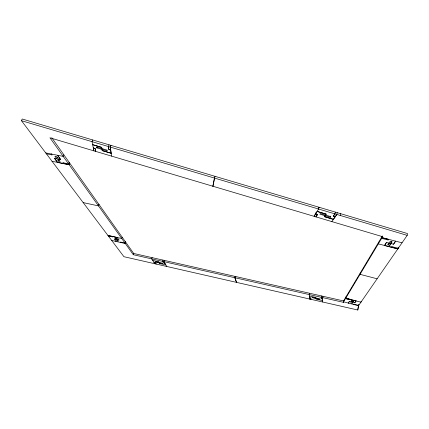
<?xml version="1.0" encoding="UTF-8"?>
<svg xmlns="http://www.w3.org/2000/svg" width="429" height="429" viewBox="0 0 429 429"><rect width="100%" height="100%" fill="white"/><g stroke="black" fill="none" stroke-linecap="round" stroke-linejoin="round"><path stroke-width="0.64" d="M382.427 235.929L382.046 237.671L388.47 239.318L388.057 239.972L381.649 238.326L382.636 236.701L49.952 137.8L133.28 254.708L343.388 302.316L343.72 300.681L382.019 236.588L381.649 238.331L343.414 302.027M343.72 300.681L343.693 300.97L133.703 253.475L69.133 162.291M117.267 237.51L107.91 235.441L123.933 256.703L357.781 310.011L358.478 305.754L343.549 301.807M358.671 305.008L357.781 310.011M212.886 186.234L214.42 178.051M212.945 186.25L214.967 176.308M358.649 304.874L358.462 305.775L407.191 235.365L407.55 233.569L335.371 212.119M388.154 243.742L387.913 244.889L389.795 245.372L392.154 241.774L390.24 241.28L389.076 243.098L386.502 242.439L384.566 245.485L397.822 248.906L398.058 247.764M398.487 247.142L398.241 248.278L391.934 246.654L391.521 247.276L391.95 246.659M389.795 245.372L390.154 243.656L391.323 241.859L390.969 243.592L393.538 244.251L395.602 241.146L393.543 244.251M390.964 243.592L391.323 241.859M378.684 242.171L378.314 243.876L397.839 248.879M361.143 301.265L360.934 302.198L345.742 298.166L346.053 296.788M358.907 304.499L358.708 305.405L353.904 304.129L353.657 304.493L353.893 304.134M360.387 272.796L360.038 274.335L377.134 278.796M351.737 300.439L351.421 301.812L352.096 300.745L353.55 301.131L352.193 303.239L350.756 302.858L351.431 301.807L349.458 301.292L348.343 303.089M352.193 303.239L353.18 300.826L352.863 302.198L354.837 302.713L356.038 300.901M343.259 302.289L343.565 300.938M343.388 302.316L343.854 300.456M345.742 298.171L350.622 299.463L350.38 299.844L345.49 298.552L345.801 297.184M322.919 296.267L322.603 299.04L321.219 298.729L321.53 295.956M407.191 235.365L340.288 215.481L340.712 213.706M337.253 212.682L336.813 214.446L335.199 216.806L333.328 216.248L334.936 213.899L335.328 212.092L22.19 118.989L21.45 120.678L107.926 235.451L121.734 238.503L122.19 237.21M309.566 293.254L309.239 294.578L309.556 299.018M330.341 217.31L330.807 216.618L320.324 213.503L319.884 214.2L330.341 217.31L330.625 216.141M110.843 145.351L110.194 147.061L334.899 213.873L333.301 216.227L335.167 216.784L333.408 219.337L324.512 216.693L325.375 214.58M315.867 212.881L314.173 216.35L318.543 209.009L318.988 207.234M315.9 212.881L315.605 214.044L317.428 214.591L316.012 216.897M318.602 209.025L319.053 207.255M235.205 276.437L234.835 277.724L236.524 282.373L234.877 277.729L235.248 276.442M162.929 260.087L162.543 261.347L163.513 262.923L164.768 263.208L163.798 261.631L164.21 260.376M152.113 257.641L151.7 258.88L154.89 263.76L153.872 262.21L155.126 262.494L156.135 264.044L155.105 262.494M133.28 254.708L133.703 253.475M124.946 243.012L125.397 241.736L124.936 243.018L120.554 242.031L120.919 242.546M125.751 242.256L125.306 243.522L111.712 240.481M117.09 240.83L114.913 237.875L116.238 238.17L118.404 241.119L117.09 240.83L117.546 239.554M98.456 205.861L98.986 204.445L98.472 205.882L83.172 202.606M21.45 120.678L108.355 146.514L108.821 149.485L110.698 150.053L110.253 147.088L110.907 145.377M111.186 153.271L102.241 150.617L102.032 149.431L107.293 150.992L107.153 150.118L96.616 146.991L96.788 147.876L102.032 149.431L102.241 150.606L111.186 153.266L110.693 150.037L108.821 149.485L108.36 146.525L109.009 144.798M96.788 147.876L97.222 146.75M92.696 139.951L92.031 141.661L93.897 150.863L93.313 147.962L95.168 148.509L95.742 151.41L95.163 148.509L93.313 147.962M52.027 161.283L69.107 164.698L69.734 163.138M51.775 137.741L63.841 154.789L63.197 156.381L45.726 152.906M58.36 159.02L60.135 161.443L58.483 161.111L59.122 159.545M57.336 157.111L56.676 158.682L58.483 161.111M316.034 216.897L317.455 214.591L315.605 214.044L317.192 211.438L326.206 214.119L325.59 215.068L326.169 214.109L317.154 211.427M348.343 303.078L349.474 301.287M384.582 245.49L386.502 242.439M388.057 239.967L388.47 239.312M387.913 244.889L389.065 243.093M325.085 215.749L324.485 216.683L333.408 219.337M354.826 302.718L356.016 300.901L345.511 298.552M331.864 221.605L336.813 214.446M46.38 153.791L51.979 154.907L51.324 154.022M69.107 164.704L57.507 162.355L54.429 158.231L56.692 158.682L54.874 156.226L56.542 156.558L58.344 159.02L60.612 159.475L57.55 155.255M108.312 235.971L112.73 236.947L112.344 236.422M117.332 239.655L119.112 240.052L117.273 237.51M152.735 260.467L158.757 261.84L159.159 262.473L158.735 261.829M159.819 263.562L165.83 264.929L164.747 263.197M315.98 298.107L315.959 297.528L309.33 296.021L309.427 297.603L310.789 297.919L310.864 299.313L310.789 297.919M322.608 300.6L315.996 299.099L315.975 298.525M382.051 237.671L402.059 242.798M388.272 243.173L390.154 243.656M351.061 301.501L352.499 301.882M334.936 213.899L340.288 215.481M108.36 146.525L110.253 147.088M54.445 158.231L57.507 162.355M51.308 154.016L51.963 154.901M116.071 241.457L114.227 238.958L116.002 239.355L116.468 238.079L117.187 239.06M57.534 155.255L60.596 159.475M62.966 162.741L63.583 163.588L62.988 162.741L68.501 163.857L69.149 162.285L63.835 154.783M159.422 262.929L159.845 263.572M163.803 261.626L166.817 266.479M110.194 147.061L111.615 156.129M309.427 297.608L309.507 299.013M321.208 297.292L321.224 298.723M322.597 297.608L322.613 301.995M162.645 263.267L155.647 261.674L155.947 262.146L162.934 263.733L162.645 263.267M319.857 298.986L312.098 297.222L312.119 297.646L319.862 299.41L319.857 298.986M101.678 147.362L92.643 144.675L101.684 147.367L101.898 148.563L101.678 147.362"/></g></svg>
